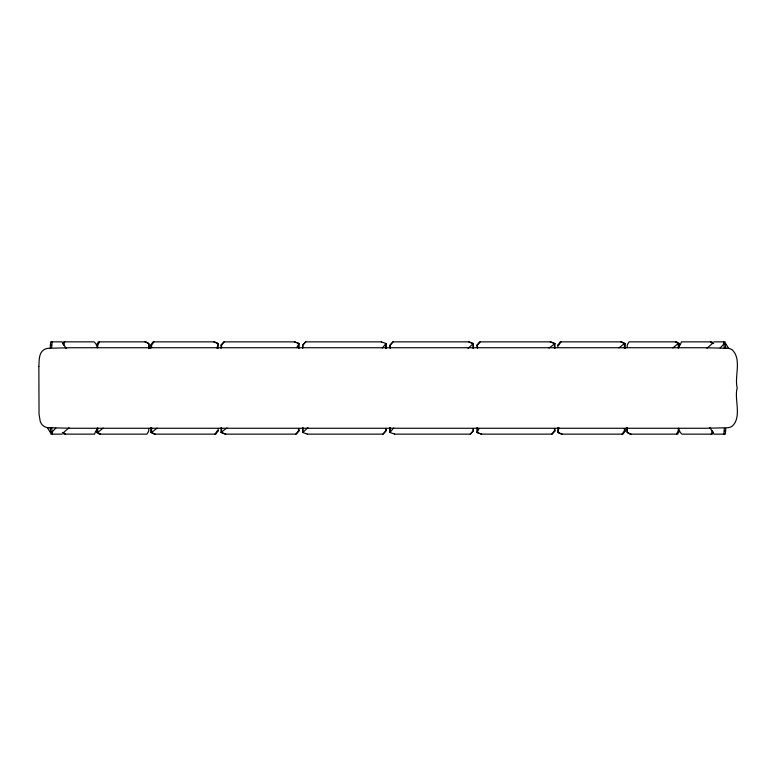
<?xml version="1.0" encoding="UTF-8"?>
<svg xmlns="http://www.w3.org/2000/svg" width="776" height="776" viewBox="0 0 776 776"><rect width="100%" height="100%" fill="white"/><g stroke="black" fill="none" stroke-linecap="round" stroke-linejoin="round"><path stroke-width="1.16" d="M50.265 348.385L50.653 341.867L62.041 341.867L66.135 348.453M51.682 347.512L52.07 341.867M723.93 434.133L724.318 428.488M725.735 428.498L725.347 434.133L713.959 434.133L709.865 427.547M217.018 348.259L218.134 343.545L214.545 341.867L153.047 341.867L150.719 345.116L150.719 348.385M558.982 427.741L557.866 432.455L561.455 434.133L622.953 434.133L625.281 430.884L625.281 428.498M62.711 344.03L63.457 341.867L94.022 341.867L95.749 343.545L97.543 347.832M63.651 345.116L64.777 341.867M95.749 430.884L94.623 434.133L64.059 434.133L62.332 432.455M680.251 345.116L681.377 341.867L711.941 341.867L713.668 343.545M711.223 434.133L712.349 430.884M713.289 431.97L712.543 434.133L681.978 434.133L680.251 432.455L678.457 428.168M296.801 347.638L299.041 343.545L294.88 341.867L223.721 341.867L221.005 345.116L221.005 348.385M479.199 428.362L476.959 432.455L481.12 434.133L552.279 434.133L554.995 430.884L554.995 428.498M97.727 347.512L97.727 345.116L99.522 341.867M676.478 434.133L678.273 430.884L678.273 428.488M151.582 347.512L151.582 345.116L153.92 341.867M214.923 434.133L217.261 430.884L218.134 430.884L218.134 428.488M218.134 430.884L215.796 434.133L154.298 434.133L150.719 432.455L150.719 427.683M557.866 347.512L557.866 345.116L560.204 341.867L621.702 341.867L625.281 343.545L625.281 348.337M561.077 341.867L558.739 345.116L557.866 345.116M622.08 434.133L624.418 430.884L624.418 428.488M382.287 348.075L386.021 343.545L381.365 341.867M393.713 427.925L389.979 432.455L394.635 434.133M221.548 347.512L221.548 345.116L224.274 341.867M295.782 434.133L298.498 430.884L298.498 428.498M299.041 428.488L299.041 430.884L296.325 434.133L225.176 434.133L221.005 432.455L221.005 427.683M476.959 347.512L476.959 345.116L479.675 341.867L550.824 341.867L554.995 343.545L554.995 348.337M477.502 348.385L477.502 345.116L480.218 341.867M551.726 434.133L554.452 430.884L554.452 428.488M302.679 348.385L302.679 345.116L305.599 341.867L381.55 341.867M302.863 347.512L302.863 345.116L305.783 341.867M389.979 347.512L389.979 345.116L392.899 341.867L468.85 341.867L473.321 343.545L473.321 348.337M390.163 348.385L390.163 345.116L393.083 341.867M382.917 434.133L385.837 430.884L385.837 428.498M386.021 428.488L386.021 430.884L383.101 434.133L307.15 434.133M470.217 434.133L473.137 430.884L473.137 428.488M473.321 428.498L473.321 430.884L470.401 434.133L394.45 434.133M55.872 428.09L51.682 432.455L50.265 432.455L47.326 427.566M720.128 347.91L724.318 343.545L725.735 343.545L728.674 348.434M302.679 427.683L302.863 432.455L307.956 427.576M468.044 348.424L473.321 343.545M69.025 427.741L63.651 432.455L65.378 434.133M706.975 348.259L712.349 343.545L710.622 341.867M226.999 427.896L221.005 432.455M549.001 348.104L554.995 343.545M103.218 428.042L97.727 432.455L96.593 432.455L96.593 428.876M672.782 347.958L678.273 343.545L679.407 343.545L679.407 347.144M157.159 428.042L151.582 432.455L150.719 432.455M618.841 347.958L624.418 343.545L625.281 343.545M713.755 341.867L725.143 341.867L725.735 348.337M294.327 341.867L299.041 343.545L299.041 348.327M50.265 345.116L51.682 345.116M97.727 345.116L96.593 345.116L98.387 341.867L146.043 341.867L148.788 343.545L149.234 348.259M150.719 345.116L151.582 345.116M221.005 345.116L221.548 345.116M476.959 345.116L477.502 345.116M298.498 430.884L299.041 430.884M554.452 430.884L554.995 430.884M624.418 430.884L625.281 430.884M678.273 430.884L679.407 430.884L677.613 434.133L629.957 434.133L627.212 432.455L626.765 427.741M724.318 430.884L725.735 430.884M481.673 434.133L476.959 432.455L476.959 427.673M62.245 434.133L50.857 434.133L50.265 427.683M468.665 341.867L473.137 343.545L473.137 348.327M302.679 432.455L307.335 434.133M550.281 341.867L554.452 343.545L554.452 348.327M225.719 434.133L221.548 432.455L221.548 427.673M620.839 341.867L624.418 343.545L624.418 348.327M562.319 434.133L557.866 432.455L557.866 427.673M213.681 341.867L218.134 343.545L218.134 348.327M155.161 434.133L151.582 432.455L151.582 427.673M679.407 343.545L676.653 341.867L629.006 341.867L627.212 345.116L627.212 347.512M675.527 341.867L678.273 343.545L678.273 348.327M631.092 434.133L627.212 432.455L627.212 427.673M144.908 341.867L148.788 343.545L148.788 348.327M100.473 434.133L97.727 432.455L97.727 427.673M96.593 432.455L99.347 434.133L146.994 434.133L148.788 430.884L148.788 428.488M723.727 341.867L724.318 348.327M52.273 434.133L51.682 427.673M477.502 427.683L477.502 432.455M390.163 427.683L389.979 432.455L389.979 427.673M386.021 348.327L385.837 343.545L385.837 348.337M302.863 427.673L302.863 432.455M298.498 343.545L298.498 348.337M38.858 366.466L39.033 414.209L40.284 421.62L41.817 424.462L44.077 426.393A11.718 11.611 -90 0 0 48.345 427.731L70.888 428.265L705.112 428.265L727.655 427.731A11.718 11.611 90 0 0 731.923 426.393C742.38 417.517 733.941 398.922 737.2 388C734.251 376.457 742.186 358.929 731.923 349.607A11.718 11.611 -90 0 0 727.655 348.269L705.112 347.735L70.888 347.735L48.345 348.269A11.718 11.611 90 0 0 44.077 349.607C38.499 353.109 39.256 360.791 38.858 366.466"/></g></svg>
